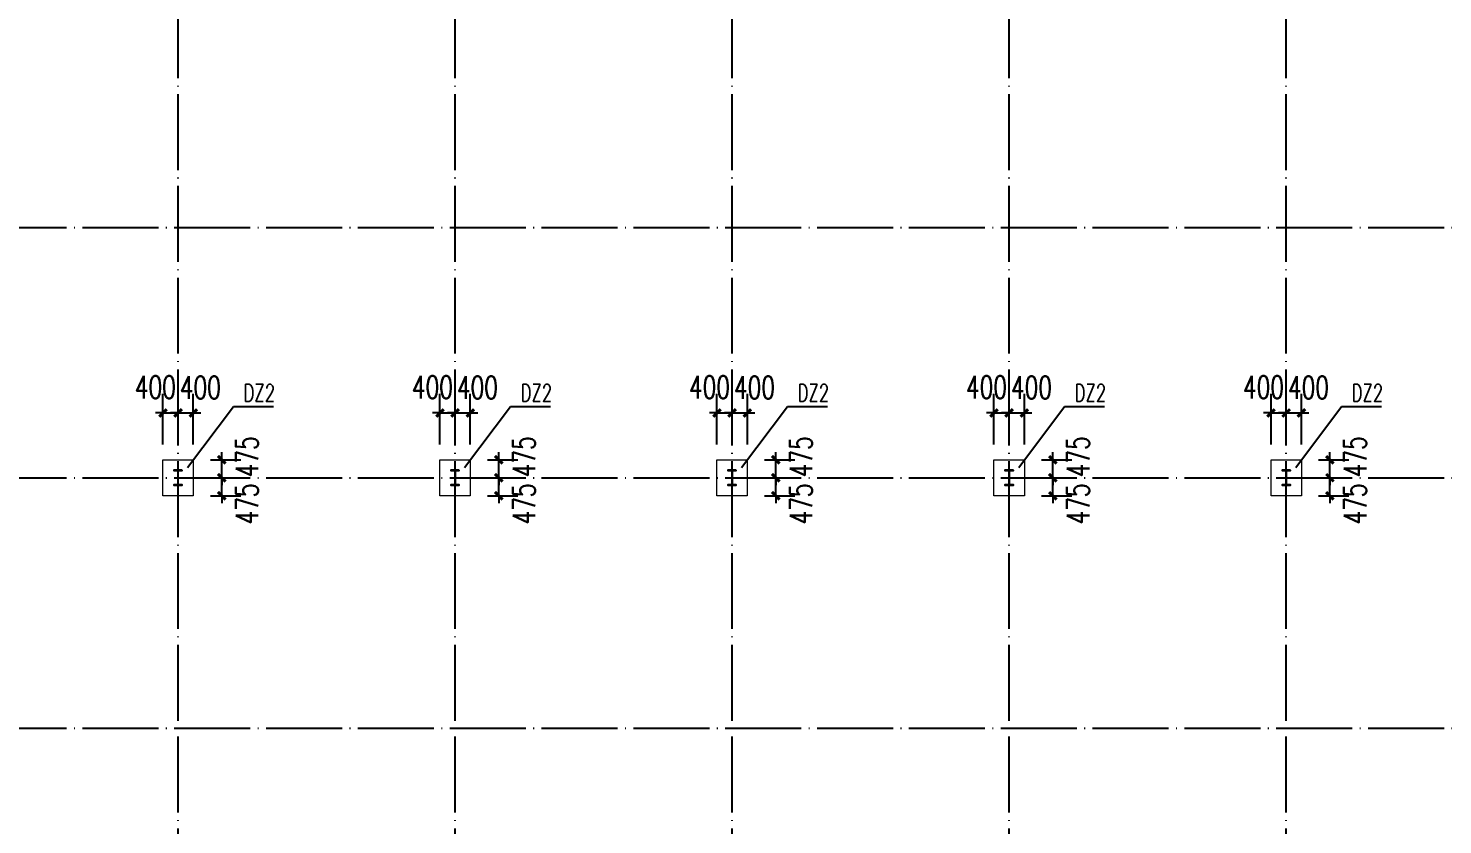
# Model space of a CAD drawing. Extents: x -89996 to 1006241, y -2176 to 440573.
# Drawn here: x 280342 to 317614, y 130594 to 151594 of the extents above; entities that cross this region are included whole.
import ezdxf

# ---------------------------------------------------------------- set-up
doc = ezdxf.new("R2010")
doc.units = 0
doc.header["$LTSCALE"] = 1000
doc.header["$MEASUREMENT"] = 0
doc.linetypes.add('DOTE', pattern=[2.42, 2, -0.2, 0.02, -0.2])
doc.layers.add('BASE_SING', color=7, linetype='Continuous', lineweight=0)
for name, color, linetype in [('DIM_LEAD', 3, 'Continuous'), ('DOTE', 1, 'DOTE'), ('GZ', 50, 'Continuous'), ('WALL', 9, 'Continuous'), ('YCX', 90, 'Continuous')]:
    doc.layers.add(name, color=color, linetype=linetype)
doc.styles.add('_TCH_DIM_T3', font='SIMPLEX', dxfattribs={"width": 0.705882, "bigfont": 'GBCBIG'})
doc.dimstyles.new('TCH-200-1', dxfattribs={"dimtxt": 595, "dimasz": 200, "dimexe": 500, "dimexo": 600, "dimgap": 252.5, "dimtad": 1, "dimdec": 0, "dimzin": 0, "dimdsep": 46, "dimtxsty": '_TCH_DIM_T3', "dimblk": 'ARCHTICK', "dimcen": 0.09, "dimclrd": 3, "dimclre": 3, "dimclrt": 7, "dimazin": 2, "dimtfac": 1, "dimtdec": 0, "dimtix": 1, "dimtmove": 2, "dimatfit": 3, "dimfxl": 0, "dimtolj": 1, "dimtzin": 0, "dimarcsym": 0})

# ---------------------------------------------------------------- blocks, each defined once
blk = doc.blocks.new('A$C3A647AB8')
at = {"layer": 'DOTE'}
for p, q in [((24540, -26.8), (24540, 41826.8)), ((31840, -26.8), (31840, 41826.8)), ((39140, -26.8), (39140, 41826.8)), ((46440, -26.8), (46440, 41826.8)), ((53740, -26.8), (53740, 41826.8)), ((240, 27500), (91240, 27500)), ((240, 20900), (91240, 20900)), ((240, 14300), (91240, 14300))]:
    blk.add_line(p, q, dxfattribs=at)
at = {"layer": 'GZ'}
for points in [[(24650, 21100.3), (24430, 21100.3), (24430, 21090.3), (24533.1, 21090.3), (24537, 21085.3), (24537, 20714.9), (24533.1, 20710.3), (24430, 20710.3), (24430, 20700.3), (24650, 20700.3), (24650, 20710.3), (24547, 20710.3), (24543, 20714.7), (24543, 21085.3), (24547, 21090.3), (24650, 21090.3), (24650, 21100.3)], [(31950, 21100.3), (31730, 21100.3), (31730, 21090.3), (31833.1, 21090.3), (31837, 21085.3), (31837, 20714.9), (31833.1, 20710.3), (31730, 20710.3), (31730, 20700.3), (31950, 20700.3), (31950, 20710.3), (31847, 20710.3), (31843, 20714.7), (31843, 21085.3), (31847, 21090.3), (31950, 21090.3), (31950, 21100.3)], [(39250, 21100.3), (39030, 21100.3), (39030, 21090.3), (39133.1, 21090.3), (39137, 21085.3), (39137, 20714.9), (39133.1, 20710.3), (39030, 20710.3), (39030, 20700.3), (39250, 20700.3), (39250, 20710.3), (39147, 20710.3), (39143, 20714.7), (39143, 21085.3), (39147, 21090.3), (39250, 21090.3), (39250, 21100.3)], [(46550, 21100.3), (46330, 21100.3), (46330, 21090.3), (46433.1, 21090.3), (46437, 21085.3), (46437, 20714.9), (46433.1, 20710.3), (46330, 20710.3), (46330, 20700.3), (46550, 20700.3), (46550, 20710.3), (46447, 20710.3), (46443, 20714.7), (46443, 21085.3), (46447, 21090.3), (46550, 21090.3), (46550, 21100.3)], [(53850, 21100.3), (53630, 21100.3), (53630, 21090.3), (53733.1, 21090.3), (53737, 21085.3), (53737, 20714.9), (53733.1, 20710.3), (53630, 20710.3), (53630, 20700.3), (53850, 20700.3), (53850, 20710.3), (53747, 20710.3), (53743, 20714.7), (53743, 21085.3), (53747, 21090.3), (53850, 21090.3), (53850, 21100.3)]]:
    blk.add_lwpolyline(points, close=True, dxfattribs=at)
blk = doc.blocks.new('_ArchTick')
at = {"color": 0, "linetype": 'ByBlock', "const_width": 0.4}
blk.add_lwpolyline([(-0.5, -0.5), (0.5, 0.5)], dxfattribs=at)
blk = doc.blocks.new('*D2162')
at = {"layer": 'Defpoints', "color": 0, "transparency": 16777216}
for p in [(284290, 141451), (283890, 140017), (284290, 140017)]:
    blk.add_point(p, dxfattribs=at)
at = {"layer": 'WALL', "color": 3, "lineweight": -2, "transparency": 16777216}
for p, q in [((283890, 140617), (283890, 141951)), ((284290, 140617), (284290, 141951)), ((283890, 141451), (283690, 141451)), ((283890, 141451), (284290, 141451)), ((284290, 141451), (284490, 141451))]:
    blk.add_line(p, q, dxfattribs=at)
at = {"layer": 'WALL', "color": 3, "lineweight": -2, "transparency": 16777216, "xscale": 200, "yscale": 200, "zscale": 200}
blk.add_blockref('_ArchTick', (283890, 141451), dxfattribs=at)
at = {"layer": 'WALL', "color": 3, "lineweight": -2, "transparency": 16777216, "xscale": 200, "yscale": 200, "zscale": 200, "rotation": 180}
blk.add_blockref('_ArchTick', (284290, 141451), dxfattribs=at)
at = {"layer": 'WALL', "color": 7, "transparency": 16777216, "insert": (283692, 142131), "char_height": 595, "attachment_point": 5, "style": '_TCH_DIM_T3'}
blk.add_mtext('\\A1;400', dxfattribs=at)
blk = doc.blocks.new('*D2163')
at = {"layer": 'Defpoints', "color": 0, "transparency": 16777216}
for p in [(284690, 141451), (284290, 140017), (284690, 140017)]:
    blk.add_point(p, dxfattribs=at)
at = {"layer": 'WALL', "color": 3, "lineweight": -2, "transparency": 16777216}
for p, q in [((284290, 140617), (284290, 141951)), ((284690, 140617), (284690, 141951)), ((284290, 141451), (284090, 141451)), ((284290, 141451), (284690, 141451)), ((284690, 141451), (284890, 141451))]:
    blk.add_line(p, q, dxfattribs=at)
at = {"layer": 'WALL', "color": 3, "lineweight": -2, "transparency": 16777216, "xscale": 200, "yscale": 200, "zscale": 200}
blk.add_blockref('_ArchTick', (284290, 141451), dxfattribs=at)
at = {"layer": 'WALL', "color": 3, "lineweight": -2, "transparency": 16777216, "xscale": 200, "yscale": 200, "zscale": 200, "rotation": 180}
blk.add_blockref('_ArchTick', (284690, 141451), dxfattribs=at)
at = {"layer": 'WALL', "color": 7, "transparency": 16777216, "insert": (284878, 142122), "char_height": 595, "attachment_point": 5, "style": '_TCH_DIM_T3'}
blk.add_mtext('\\A1;400', dxfattribs=at)
blk = doc.blocks.new('*D2164')
at = {"layer": 'Defpoints', "color": 0, "transparency": 16777216}
for p in [(284541, 140217), (285441, 140217), (284541, 139743)]:
    blk.add_point(p, dxfattribs=at)
at = {"layer": 'WALL', "color": 3, "lineweight": -2, "transparency": 16777216}
for p, q in [((285141, 140217), (285941, 140217)), ((285441, 140217), (285441, 140417)), ((285441, 139743), (285441, 140217)), ((285141, 139743), (285941, 139743)), ((285441, 139743), (285441, 139543))]:
    blk.add_line(p, q, dxfattribs=at)
at = {"layer": 'WALL', "color": 3, "lineweight": -2, "transparency": 16777216, "xscale": 200, "yscale": 200, "zscale": 200}
for p, rotation in [((285441, 140217), 270), ((285441, 139743), 90)]:
    blk.add_blockref('_ArchTick', p, dxfattribs=dict(at, rotation=rotation))
at = {"layer": 'WALL', "color": 7, "transparency": 16777216, "insert": (286105, 140294), "char_height": 595, "attachment_point": 5, "rotation": 90, "style": '_TCH_DIM_T3'}
blk.add_mtext('\\A1;475', dxfattribs=at)
blk = doc.blocks.new('*D2165')
at = {"layer": 'Defpoints', "color": 0, "transparency": 16777216}
for p in [(284541, 139743), (285441, 139743), (284541, 139268)]:
    blk.add_point(p, dxfattribs=at)
at = {"layer": 'WALL', "color": 3, "lineweight": -2, "transparency": 16777216}
for p, q in [((285441, 139743), (285441, 139943)), ((285141, 139743), (285941, 139743)), ((285441, 139268), (285441, 139743)), ((285141, 139268), (285941, 139268)), ((285441, 139268), (285441, 139068))]:
    blk.add_line(p, q, dxfattribs=at)
at = {"layer": 'WALL', "color": 3, "lineweight": -2, "transparency": 16777216, "xscale": 200, "yscale": 200, "zscale": 200}
for p, rotation in [((285441, 139743), 270), ((285441, 139268), 90)]:
    blk.add_blockref('_ArchTick', p, dxfattribs=dict(at, rotation=rotation))
at = {"layer": 'WALL', "color": 7, "transparency": 16777216, "insert": (286105, 139052), "char_height": 595, "attachment_point": 5, "rotation": 90, "style": '_TCH_DIM_T3'}
blk.add_mtext('\\A1;475', dxfattribs=at)
blk = doc.blocks.new('*D2170')
at = {"layer": 'Defpoints', "color": 0, "transparency": 16777216}
for p in [(291590, 141451), (291190, 140017), (291590, 140017)]:
    blk.add_point(p, dxfattribs=at)
at = {"layer": 'WALL', "color": 3, "lineweight": -2, "transparency": 16777216}
for p, q in [((291190, 140617), (291190, 141951)), ((291590, 140617), (291590, 141951)), ((291190, 141451), (290990, 141451)), ((291190, 141451), (291590, 141451)), ((291590, 141451), (291790, 141451))]:
    blk.add_line(p, q, dxfattribs=at)
at = {"layer": 'WALL', "color": 3, "lineweight": -2, "transparency": 16777216, "xscale": 200, "yscale": 200, "zscale": 200}
blk.add_blockref('_ArchTick', (291190, 141451), dxfattribs=at)
at = {"layer": 'WALL', "color": 3, "lineweight": -2, "transparency": 16777216, "xscale": 200, "yscale": 200, "zscale": 200, "rotation": 180}
blk.add_blockref('_ArchTick', (291590, 141451), dxfattribs=at)
at = {"layer": 'WALL', "color": 7, "transparency": 16777216, "insert": (290992, 142131), "char_height": 595, "attachment_point": 5, "style": '_TCH_DIM_T3'}
blk.add_mtext('\\A1;400', dxfattribs=at)
blk = doc.blocks.new('*D2171')
at = {"layer": 'Defpoints', "color": 0, "transparency": 16777216}
for p in [(291990, 141451), (291590, 140017), (291990, 140017)]:
    blk.add_point(p, dxfattribs=at)
at = {"layer": 'WALL', "color": 3, "lineweight": -2, "transparency": 16777216}
for p, q in [((291590, 140617), (291590, 141951)), ((291990, 140617), (291990, 141951)), ((291590, 141451), (291390, 141451)), ((291590, 141451), (291990, 141451)), ((291990, 141451), (292190, 141451))]:
    blk.add_line(p, q, dxfattribs=at)
at = {"layer": 'WALL', "color": 3, "lineweight": -2, "transparency": 16777216, "xscale": 200, "yscale": 200, "zscale": 200}
blk.add_blockref('_ArchTick', (291590, 141451), dxfattribs=at)
at = {"layer": 'WALL', "color": 3, "lineweight": -2, "transparency": 16777216, "xscale": 200, "yscale": 200, "zscale": 200, "rotation": 180}
blk.add_blockref('_ArchTick', (291990, 141451), dxfattribs=at)
at = {"layer": 'WALL', "color": 7, "transparency": 16777216, "insert": (292178, 142122), "char_height": 595, "attachment_point": 5, "style": '_TCH_DIM_T3'}
blk.add_mtext('\\A1;400', dxfattribs=at)
blk = doc.blocks.new('*D2172')
at = {"layer": 'Defpoints', "color": 0, "transparency": 16777216}
for p in [(291841, 140217), (292741, 140217), (291841, 139743)]:
    blk.add_point(p, dxfattribs=at)
at = {"layer": 'WALL', "color": 3, "lineweight": -2, "transparency": 16777216}
for p, q in [((292441, 140217), (293241, 140217)), ((292741, 140217), (292741, 140417)), ((292741, 139743), (292741, 140217)), ((292441, 139743), (293241, 139743)), ((292741, 139743), (292741, 139543))]:
    blk.add_line(p, q, dxfattribs=at)
at = {"layer": 'WALL', "color": 3, "lineweight": -2, "transparency": 16777216, "xscale": 200, "yscale": 200, "zscale": 200}
for p, rotation in [((292741, 140217), 270), ((292741, 139743), 90)]:
    blk.add_blockref('_ArchTick', p, dxfattribs=dict(at, rotation=rotation))
at = {"layer": 'WALL', "color": 7, "transparency": 16777216, "insert": (293405, 140294), "char_height": 595, "attachment_point": 5, "rotation": 90, "style": '_TCH_DIM_T3'}
blk.add_mtext('\\A1;475', dxfattribs=at)
blk = doc.blocks.new('*D2173')
at = {"layer": 'Defpoints', "color": 0, "transparency": 16777216}
for p in [(291841, 139743), (292741, 139743), (291841, 139268)]:
    blk.add_point(p, dxfattribs=at)
at = {"layer": 'WALL', "color": 3, "lineweight": -2, "transparency": 16777216}
for p, q in [((292741, 139743), (292741, 139943)), ((292441, 139743), (293241, 139743)), ((292741, 139268), (292741, 139743)), ((292441, 139268), (293241, 139268)), ((292741, 139268), (292741, 139068))]:
    blk.add_line(p, q, dxfattribs=at)
at = {"layer": 'WALL', "color": 3, "lineweight": -2, "transparency": 16777216, "xscale": 200, "yscale": 200, "zscale": 200}
for p, rotation in [((292741, 139743), 270), ((292741, 139268), 90)]:
    blk.add_blockref('_ArchTick', p, dxfattribs=dict(at, rotation=rotation))
at = {"layer": 'WALL', "color": 7, "transparency": 16777216, "insert": (293405, 139052), "char_height": 595, "attachment_point": 5, "rotation": 90, "style": '_TCH_DIM_T3'}
blk.add_mtext('\\A1;475', dxfattribs=at)
blk = doc.blocks.new('*D2178')
at = {"layer": 'Defpoints', "color": 0, "transparency": 16777216}
for p in [(298890, 141451), (298490, 140017), (298890, 140017)]:
    blk.add_point(p, dxfattribs=at)
at = {"layer": 'WALL', "color": 3, "lineweight": -2, "transparency": 16777216}
for p, q in [((298490, 140617), (298490, 141951)), ((298890, 140617), (298890, 141951)), ((298490, 141451), (298290, 141451)), ((298490, 141451), (298890, 141451)), ((298890, 141451), (299090, 141451))]:
    blk.add_line(p, q, dxfattribs=at)
at = {"layer": 'WALL', "color": 3, "lineweight": -2, "transparency": 16777216, "xscale": 200, "yscale": 200, "zscale": 200}
blk.add_blockref('_ArchTick', (298490, 141451), dxfattribs=at)
at = {"layer": 'WALL', "color": 3, "lineweight": -2, "transparency": 16777216, "xscale": 200, "yscale": 200, "zscale": 200, "rotation": 180}
blk.add_blockref('_ArchTick', (298890, 141451), dxfattribs=at)
at = {"layer": 'WALL', "color": 7, "transparency": 16777216, "insert": (298292, 142131), "char_height": 595, "attachment_point": 5, "style": '_TCH_DIM_T3'}
blk.add_mtext('\\A1;400', dxfattribs=at)
blk = doc.blocks.new('*D2179')
at = {"layer": 'Defpoints', "color": 0, "transparency": 16777216}
for p in [(299290, 141451), (298890, 140017), (299290, 140017)]:
    blk.add_point(p, dxfattribs=at)
at = {"layer": 'WALL', "color": 3, "lineweight": -2, "transparency": 16777216}
for p, q in [((298890, 140617), (298890, 141951)), ((299290, 140617), (299290, 141951)), ((298890, 141451), (298690, 141451)), ((298890, 141451), (299290, 141451)), ((299290, 141451), (299490, 141451))]:
    blk.add_line(p, q, dxfattribs=at)
at = {"layer": 'WALL', "color": 3, "lineweight": -2, "transparency": 16777216, "xscale": 200, "yscale": 200, "zscale": 200}
blk.add_blockref('_ArchTick', (298890, 141451), dxfattribs=at)
at = {"layer": 'WALL', "color": 3, "lineweight": -2, "transparency": 16777216, "xscale": 200, "yscale": 200, "zscale": 200, "rotation": 180}
blk.add_blockref('_ArchTick', (299290, 141451), dxfattribs=at)
at = {"layer": 'WALL', "color": 7, "transparency": 16777216, "insert": (299478, 142122), "char_height": 595, "attachment_point": 5, "style": '_TCH_DIM_T3'}
blk.add_mtext('\\A1;400', dxfattribs=at)
blk = doc.blocks.new('*D2180')
at = {"layer": 'Defpoints', "color": 0, "transparency": 16777216}
for p in [(299141, 140217), (300041, 140217), (299141, 139743)]:
    blk.add_point(p, dxfattribs=at)
at = {"layer": 'WALL', "color": 3, "lineweight": -2, "transparency": 16777216}
for p, q in [((299741, 140217), (300541, 140217)), ((300041, 140217), (300041, 140417)), ((300041, 139743), (300041, 140217)), ((299741, 139743), (300541, 139743)), ((300041, 139743), (300041, 139543))]:
    blk.add_line(p, q, dxfattribs=at)
at = {"layer": 'WALL', "color": 3, "lineweight": -2, "transparency": 16777216, "xscale": 200, "yscale": 200, "zscale": 200}
for p, rotation in [((300041, 140217), 270), ((300041, 139743), 90)]:
    blk.add_blockref('_ArchTick', p, dxfattribs=dict(at, rotation=rotation))
at = {"layer": 'WALL', "color": 7, "transparency": 16777216, "insert": (300705, 140294), "char_height": 595, "attachment_point": 5, "rotation": 90, "style": '_TCH_DIM_T3'}
blk.add_mtext('\\A1;475', dxfattribs=at)
blk = doc.blocks.new('*D2181')
at = {"layer": 'Defpoints', "color": 0, "transparency": 16777216}
for p in [(299141, 139743), (300041, 139743), (299141, 139268)]:
    blk.add_point(p, dxfattribs=at)
at = {"layer": 'WALL', "color": 3, "lineweight": -2, "transparency": 16777216}
for p, q in [((300041, 139743), (300041, 139943)), ((299741, 139743), (300541, 139743)), ((300041, 139268), (300041, 139743)), ((299741, 139268), (300541, 139268)), ((300041, 139268), (300041, 139068))]:
    blk.add_line(p, q, dxfattribs=at)
at = {"layer": 'WALL', "color": 3, "lineweight": -2, "transparency": 16777216, "xscale": 200, "yscale": 200, "zscale": 200}
for p, rotation in [((300041, 139743), 270), ((300041, 139268), 90)]:
    blk.add_blockref('_ArchTick', p, dxfattribs=dict(at, rotation=rotation))
at = {"layer": 'WALL', "color": 7, "transparency": 16777216, "insert": (300705, 139052), "char_height": 595, "attachment_point": 5, "rotation": 90, "style": '_TCH_DIM_T3'}
blk.add_mtext('\\A1;475', dxfattribs=at)
blk = doc.blocks.new('*D2186')
at = {"layer": 'Defpoints', "color": 0, "transparency": 16777216}
for p in [(306190, 141451), (305790, 140017), (306190, 140017)]:
    blk.add_point(p, dxfattribs=at)
at = {"layer": 'WALL', "color": 3, "lineweight": -2, "transparency": 16777216}
for p, q in [((305790, 140617), (305790, 141951)), ((306190, 140617), (306190, 141951)), ((305790, 141451), (305590, 141451)), ((305790, 141451), (306190, 141451)), ((306190, 141451), (306390, 141451))]:
    blk.add_line(p, q, dxfattribs=at)
at = {"layer": 'WALL', "color": 3, "lineweight": -2, "transparency": 16777216, "xscale": 200, "yscale": 200, "zscale": 200}
blk.add_blockref('_ArchTick', (305790, 141451), dxfattribs=at)
at = {"layer": 'WALL', "color": 3, "lineweight": -2, "transparency": 16777216, "xscale": 200, "yscale": 200, "zscale": 200, "rotation": 180}
blk.add_blockref('_ArchTick', (306190, 141451), dxfattribs=at)
at = {"layer": 'WALL', "color": 7, "transparency": 16777216, "insert": (305592, 142131), "char_height": 595, "attachment_point": 5, "style": '_TCH_DIM_T3'}
blk.add_mtext('\\A1;400', dxfattribs=at)
blk = doc.blocks.new('*D2187')
at = {"layer": 'Defpoints', "color": 0, "transparency": 16777216}
for p in [(306590, 141451), (306190, 140017), (306590, 140017)]:
    blk.add_point(p, dxfattribs=at)
at = {"layer": 'WALL', "color": 3, "lineweight": -2, "transparency": 16777216}
for p, q in [((306190, 140617), (306190, 141951)), ((306590, 140617), (306590, 141951)), ((306190, 141451), (305990, 141451)), ((306190, 141451), (306590, 141451)), ((306590, 141451), (306790, 141451))]:
    blk.add_line(p, q, dxfattribs=at)
at = {"layer": 'WALL', "color": 3, "lineweight": -2, "transparency": 16777216, "xscale": 200, "yscale": 200, "zscale": 200}
blk.add_blockref('_ArchTick', (306190, 141451), dxfattribs=at)
at = {"layer": 'WALL', "color": 3, "lineweight": -2, "transparency": 16777216, "xscale": 200, "yscale": 200, "zscale": 200, "rotation": 180}
blk.add_blockref('_ArchTick', (306590, 141451), dxfattribs=at)
at = {"layer": 'WALL', "color": 7, "transparency": 16777216, "insert": (306778, 142122), "char_height": 595, "attachment_point": 5, "style": '_TCH_DIM_T3'}
blk.add_mtext('\\A1;400', dxfattribs=at)
blk = doc.blocks.new('*D2188')
at = {"layer": 'Defpoints', "color": 0, "transparency": 16777216}
for p in [(306441, 140217), (307341, 140217), (306441, 139743)]:
    blk.add_point(p, dxfattribs=at)
at = {"layer": 'WALL', "color": 3, "lineweight": -2, "transparency": 16777216}
for p, q in [((307041, 140217), (307841, 140217)), ((307341, 140217), (307341, 140417)), ((307341, 139743), (307341, 140217)), ((307041, 139743), (307841, 139743)), ((307341, 139743), (307341, 139543))]:
    blk.add_line(p, q, dxfattribs=at)
at = {"layer": 'WALL', "color": 3, "lineweight": -2, "transparency": 16777216, "xscale": 200, "yscale": 200, "zscale": 200}
for p, rotation in [((307341, 140217), 270), ((307341, 139743), 90)]:
    blk.add_blockref('_ArchTick', p, dxfattribs=dict(at, rotation=rotation))
at = {"layer": 'WALL', "color": 7, "transparency": 16777216, "insert": (308005, 140294), "char_height": 595, "attachment_point": 5, "rotation": 90, "style": '_TCH_DIM_T3'}
blk.add_mtext('\\A1;475', dxfattribs=at)
blk = doc.blocks.new('*D2189')
at = {"layer": 'Defpoints', "color": 0, "transparency": 16777216}
for p in [(306441, 139743), (307341, 139743), (306441, 139268)]:
    blk.add_point(p, dxfattribs=at)
at = {"layer": 'WALL', "color": 3, "lineweight": -2, "transparency": 16777216}
for p, q in [((307341, 139743), (307341, 139943)), ((307041, 139743), (307841, 139743)), ((307341, 139268), (307341, 139743)), ((307041, 139268), (307841, 139268)), ((307341, 139268), (307341, 139068))]:
    blk.add_line(p, q, dxfattribs=at)
at = {"layer": 'WALL', "color": 3, "lineweight": -2, "transparency": 16777216, "xscale": 200, "yscale": 200, "zscale": 200}
for p, rotation in [((307341, 139743), 270), ((307341, 139268), 90)]:
    blk.add_blockref('_ArchTick', p, dxfattribs=dict(at, rotation=rotation))
at = {"layer": 'WALL', "color": 7, "transparency": 16777216, "insert": (308005, 139052), "char_height": 595, "attachment_point": 5, "rotation": 90, "style": '_TCH_DIM_T3'}
blk.add_mtext('\\A1;475', dxfattribs=at)
blk = doc.blocks.new('*D2194')
at = {"layer": 'Defpoints', "color": 0, "transparency": 16777216}
for p in [(313490, 141451), (313090, 140017), (313490, 140017)]:
    blk.add_point(p, dxfattribs=at)
at = {"layer": 'WALL', "color": 3, "lineweight": -2, "transparency": 16777216}
for p, q in [((313090, 140617), (313090, 141951)), ((313490, 140617), (313490, 141951)), ((313090, 141451), (312890, 141451)), ((313090, 141451), (313490, 141451)), ((313490, 141451), (313690, 141451))]:
    blk.add_line(p, q, dxfattribs=at)
at = {"layer": 'WALL', "color": 3, "lineweight": -2, "transparency": 16777216, "xscale": 200, "yscale": 200, "zscale": 200}
blk.add_blockref('_ArchTick', (313090, 141451), dxfattribs=at)
at = {"layer": 'WALL', "color": 3, "lineweight": -2, "transparency": 16777216, "xscale": 200, "yscale": 200, "zscale": 200, "rotation": 180}
blk.add_blockref('_ArchTick', (313490, 141451), dxfattribs=at)
at = {"layer": 'WALL', "color": 7, "transparency": 16777216, "insert": (312892, 142131), "char_height": 595, "attachment_point": 5, "style": '_TCH_DIM_T3'}
blk.add_mtext('\\A1;400', dxfattribs=at)
blk = doc.blocks.new('*D2195')
at = {"layer": 'Defpoints', "color": 0, "transparency": 16777216}
for p in [(313890, 141451), (313490, 140017), (313890, 140017)]:
    blk.add_point(p, dxfattribs=at)
at = {"layer": 'WALL', "color": 3, "lineweight": -2, "transparency": 16777216}
for p, q in [((313490, 140617), (313490, 141951)), ((313890, 140617), (313890, 141951)), ((313490, 141451), (313290, 141451)), ((313490, 141451), (313890, 141451)), ((313890, 141451), (314090, 141451))]:
    blk.add_line(p, q, dxfattribs=at)
at = {"layer": 'WALL', "color": 3, "lineweight": -2, "transparency": 16777216, "xscale": 200, "yscale": 200, "zscale": 200}
blk.add_blockref('_ArchTick', (313490, 141451), dxfattribs=at)
at = {"layer": 'WALL', "color": 3, "lineweight": -2, "transparency": 16777216, "xscale": 200, "yscale": 200, "zscale": 200, "rotation": 180}
blk.add_blockref('_ArchTick', (313890, 141451), dxfattribs=at)
at = {"layer": 'WALL', "color": 7, "transparency": 16777216, "insert": (314078, 142122), "char_height": 595, "attachment_point": 5, "style": '_TCH_DIM_T3'}
blk.add_mtext('\\A1;400', dxfattribs=at)
blk = doc.blocks.new('*D2196')
at = {"layer": 'Defpoints', "color": 0, "transparency": 16777216}
for p in [(313741, 140217), (314641, 140217), (313741, 139743)]:
    blk.add_point(p, dxfattribs=at)
at = {"layer": 'WALL', "color": 3, "lineweight": -2, "transparency": 16777216}
for p, q in [((314341, 140217), (315141, 140217)), ((314641, 140217), (314641, 140417)), ((314641, 139743), (314641, 140217)), ((314341, 139743), (315141, 139743)), ((314641, 139743), (314641, 139543))]:
    blk.add_line(p, q, dxfattribs=at)
at = {"layer": 'WALL', "color": 3, "lineweight": -2, "transparency": 16777216, "xscale": 200, "yscale": 200, "zscale": 200}
for p, rotation in [((314641, 140217), 270), ((314641, 139743), 90)]:
    blk.add_blockref('_ArchTick', p, dxfattribs=dict(at, rotation=rotation))
at = {"layer": 'WALL', "color": 7, "transparency": 16777216, "insert": (315305, 140294), "char_height": 595, "attachment_point": 5, "rotation": 90, "style": '_TCH_DIM_T3'}
blk.add_mtext('\\A1;475', dxfattribs=at)
blk = doc.blocks.new('*D2197')
at = {"layer": 'Defpoints', "color": 0, "transparency": 16777216}
for p in [(313741, 139743), (314641, 139743), (313741, 139268)]:
    blk.add_point(p, dxfattribs=at)
at = {"layer": 'WALL', "color": 3, "lineweight": -2, "transparency": 16777216}
for p, q in [((314641, 139743), (314641, 139943)), ((314341, 139743), (315141, 139743)), ((314641, 139268), (314641, 139743)), ((314341, 139268), (315141, 139268)), ((314641, 139268), (314641, 139068))]:
    blk.add_line(p, q, dxfattribs=at)
at = {"layer": 'WALL', "color": 3, "lineweight": -2, "transparency": 16777216, "xscale": 200, "yscale": 200, "zscale": 200}
for p, rotation in [((314641, 139743), 270), ((314641, 139268), 90)]:
    blk.add_blockref('_ArchTick', p, dxfattribs=dict(at, rotation=rotation))
at = {"layer": 'WALL', "color": 7, "transparency": 16777216, "insert": (315305, 139052), "char_height": 595, "attachment_point": 5, "rotation": 90, "style": '_TCH_DIM_T3'}
blk.add_mtext('\\A1;475', dxfattribs=at)

msp = doc.modelspace()

# ---------------------------------------------------------------- linework, layer by layer
at = {"layer": 'BASE_SING'}
for points in [[(284689.64, 139267.56), (283889.64, 139267.56), (283889.64, 140217.3), (284689.64, 140217.3)], [(291989.64, 139267.56), (291189.64, 139267.56), (291189.64, 140217.3), (291989.64, 140217.3)], [(299289.64, 139267.56), (298489.64, 139267.56), (298489.64, 140217.3), (299289.64, 140217.3)], [(306589.64, 139267.56), (305789.64, 139267.56), (305789.64, 140217.3), (306589.64, 140217.3)], [(313889.64, 139267.56), (313089.64, 139267.56), (313089.64, 140217.3), (313889.64, 140217.3)]]:
    msp.add_lwpolyline(points, close=True, dxfattribs=at)
at = {"layer": 'DIM_LEAD'}
for p, q in [((284540.61, 140011.17), (285747.08, 141617.02)), ((285747.08, 141617.02), (286802.07, 141617.02)), ((291840.61, 140011.17), (293047.08, 141617.02)), ((293047.08, 141617.02), (294102.07, 141617.02)), ((299140.61, 140011.17), (300347.08, 141617.02)), ((300347.08, 141617.02), (301402.07, 141617.02)), ((306440.61, 140011.17), (307647.08, 141617.02)), ((307647.08, 141617.02), (308702.07, 141617.02)), ((313740.61, 140011.17), (314947.08, 141617.02)), ((314947.08, 141617.02), (316002.07, 141617.02))]:
    msp.add_line(p, q, dxfattribs=at)

# ---------------------------------------------------------------- block references
at = {"layer": 'WALL'}
msp.add_blockref('A$C3A647AB8', (259749.65, 118842.68), dxfattribs=at)

# ---------------------------------------------------------------- texts
at = {"layer": 'YCX', "color": 6, "style": '_TCH_DIM_T3', "width": 0.705882}
for p in [(286015.34, 141757), (293315.34, 141757), (300615.34, 141757), (307915.34, 141757), (315215.34, 141757)]:
    msp.add_text('DZ2', height=450, dxfattribs=at).set_placement(p)

# ---------------------------------------------------------------- dimensions: what is measured, and where the dimension line sits
at = {"layer": 'WALL'}
for base, p1, p2, picture, middle in [((284289.64, 141451.36), (283889.64, 140017.04), (284289.64, 140017.04), '*D2162', (283692.34, 142131.36)), ((284689.64, 141451.36), (284289.64, 140017.04), (284689.64, 140017.04), '*D2163', (284878.45, 142121.59)), ((291589.64, 141451.36), (291189.64, 140017.04), (291589.64, 140017.04), '*D2170', (290992.34, 142131.36)), ((291989.64, 141451.36), (291589.64, 140017.04), (291989.64, 140017.04), '*D2171', (292178.45, 142121.59)), ((298889.64, 141451.36), (298489.64, 140017.04), (298889.64, 140017.04), '*D2178', (298292.34, 142131.36)), ((299289.64, 141451.36), (298889.64, 140017.04), (299289.64, 140017.04), '*D2179', (299478.45, 142121.59)), ((306189.64, 141451.36), (305789.64, 140017.04), (306189.64, 140017.04), '*D2186', (305592.34, 142131.36)), ((306589.64, 141451.36), (306189.64, 140017.04), (306589.64, 140017.04), '*D2187', (306778.45, 142121.59)), ((313489.64, 141451.36), (313089.64, 140017.04), (313489.64, 140017.04), '*D2194', (312892.34, 142131.36)), ((313889.64, 141451.36), (313489.64, 140017.04), (313889.64, 140017.04), '*D2195', (314078.45, 142121.59))]:
    dim = msp.add_linear_dim(base=base, p1=p1, p2=p2, dimstyle='TCH-200-1', dxfattribs=at)
    dim.commit()
    dim.dimension.update_dxf_attribs({"geometry": picture, "text_midpoint": middle, "dimtype": 128})
for base, p1, p2, picture, middle in [((285441.18, 140217.3), (284540.61, 139742.68), (284540.61, 140217.3), '*D2164', (286105.1, 140294.5)), ((292741.18, 140217.3), (291840.61, 139742.68), (291840.61, 140217.3), '*D2172', (293405.1, 140294.5)), ((300041.18, 140217.3), (299140.61, 139742.68), (299140.61, 140217.3), '*D2180', (300705.1, 140294.5)), ((307341.18, 140217.3), (306440.61, 139742.68), (306440.61, 140217.3), '*D2188', (308005.1, 140294.5)), ((314641.18, 140217.3), (313740.61, 139742.68), (313740.61, 140217.3), '*D2196', (315305.1, 140294.5)), ((285441.18, 139742.68), (284540.61, 139267.56), (284540.61, 139742.68), '*D2165', (286105.1, 139051.61)), ((292741.18, 139742.68), (291840.61, 139267.56), (291840.61, 139742.68), '*D2173', (293405.1, 139051.61)), ((300041.18, 139742.68), (299140.61, 139267.56), (299140.61, 139742.68), '*D2181', (300705.1, 139051.61)), ((307341.18, 139742.68), (306440.61, 139267.56), (306440.61, 139742.68), '*D2189', (308005.1, 139051.61)), ((314641.18, 139742.68), (313740.61, 139267.56), (313740.61, 139742.68), '*D2197', (315305.1, 139051.61))]:
    dim = msp.add_linear_dim(base=base, p1=p1, p2=p2, angle=270, dimstyle='TCH-200-1', dxfattribs=at)
    dim.commit()
    dim.dimension.update_dxf_attribs({"geometry": picture, "text_midpoint": middle, "dimtype": 128})

doc.saveas('drawing.dxf')
